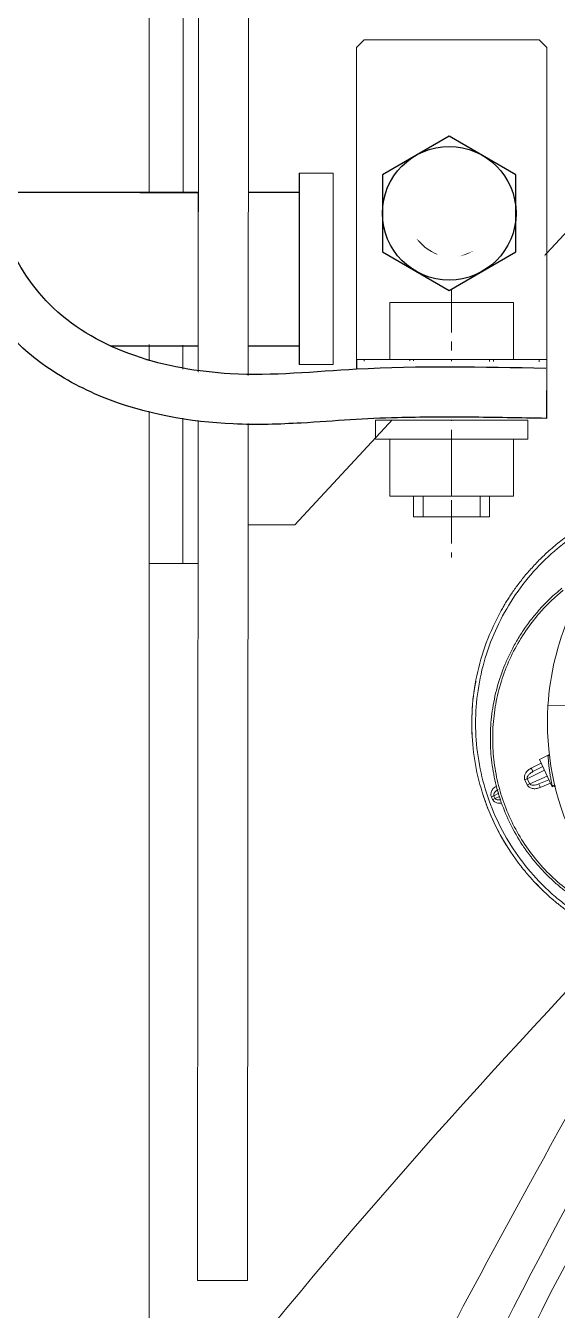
# Model space of a CAD drawing. Header units: millimetres. Extents: x 2263 to 10678, y 3616 to 3937.
# Drawn here: x 7422.85 to 7428.77, y 3873.32 to 3887.64 of the extents above; entities that cross this region are included whole.
import ezdxf

# ---------------------------------------------------------------- set-up
doc = ezdxf.new("R2010")
doc.units = ezdxf.units.MM
doc.set_wipeout_variables(frame=1)
doc.linetypes.add('CENTER2', pattern=[28.575, 19.05, -3.175, 3.175, -3.175])
doc.linetypes.add('gost5', pattern=[7, 5, -2, 0])
doc.layers.add('Невидимая', color=6, linetype='gost5')
doc.layers.add('тонкая', color=4, linetype='Continuous')
doc.layers.add('обводка', color=5, linetype='Continuous', lineweight=50)
doc.layers.add('Оси', color=3, linetype='CENTER2', lineweight=25)

# ---------------------------------------------------------------- blocks, each defined once
blk = doc.blocks.new('A$C0333526B')
at = {"layer": 'обводка', "color": 0, "lineweight": 15, "ltscale": 0.5}
for p, q in [((24.81, -76.1), (24.81, 74.16)), ((24.81, 74.16), (33.52, 74.16)), ((29.16, 74.16), (29.23, -76.1)), ((33.66, 74.16), (33.66, -76.1)), ((14.25, 69.13), (-25.63, 26.06)), ((24.81, 69.13), (14.25, 69.13)), ((-64.33, 48.62), (-88.86, -0.88)), ((-64.33, 48.62), (-50.94, 40.85)), ((-50.94, 40.85), (-73.37, -6.98)), ((-33.93, 26.06), (-41.25, 12.35)), ((-25.63, 26.06), (-33.93, 26.06)), ((-25.63, 26.06), (-25.63, -27.7)), ((-41.25, 12.35), (-41.25, -9.79)), ((-25.63, -27.7), (14.52, -71.03)), ((14.52, -71.03), (24.81, -71.03)), ((33.66, -76.1), (24.81, -76.1))]:
    blk.add_line(p, q, dxfattribs=at)
for points in [[(9.46, 48.58), (13.97, 48.58), (13.97, 23.43), (9.46, 23.43)], [(9.46, -24.81), (13.97, -24.81), (13.97, -49.96), (9.46, -49.96)]]:
    blk.add_lwpolyline(points, close=True, dxfattribs=at)
blk.add_circle((-5.75, -30.07), 4.32, dxfattribs=at)
for centre, radius, start, end in [((-57.66, -10.07), 32.53, 163.5869, 349.9411), ((-57.42, -9.6), 16.17, 170.6633, 359.9816)]:
    blk.add_arc(centre, radius, start, end, dxfattribs=at)
blk = doc.blocks.new('A$C1167016C')
at = {"color": 7, "linetype": 'Continuous', "lineweight": 15}
for p, q in [((-9.197, -5.99), (-10.216, -6.012)), ((-10.198, -6.646), (-10.327, -6.712)), ((-10.411, -6.868), (-10.284, -6.803)), ((-10.327, -6.712), (-10.163, -7.064)), ((-10.486, -7.04), (-10.517, -6.975)), ((-10.454, -7.026), (-10.485, -6.961)), ((-10.411, -6.868), (-10.428, -6.879)), ((-10.205, -6.973), (-10.336, -7.029)), ((-10.904, -7.217), (-10.92, -7.183)), ((-10.454, -7.026), (-10.486, -7.04)), ((-10.355, -7.035), (-10.336, -7.029)), ((-10.163, -7.064), (-10.126, -7.049)), ((-10.936, -7.231), (-10.952, -7.197)), ((-10.904, -7.217), (-10.936, -7.231)), ((-10.31, -8.389), (-10.371, -8.323))]:
    blk.add_line(p, q, dxfattribs=at)
at = {"color": 8, "linetype": 'Continuous', "lineweight": 15}
for p, q in [((-10.485, -6.961), (-10.263, -6.848)), ((-10.433, -6.823), (-10.306, -6.758)), ((-10.226, -6.929), (-10.454, -7.026)), ((-10.184, -7.019), (-10.316, -7.075)), ((-10.92, -7.183), (-10.857, -7.15)), ((-10.845, -7.192), (-10.904, -7.217))]:
    blk.add_line(p, q, dxfattribs=at)
at = {"color": 7, "linetype": 'Continuous', "lineweight": 15}
for centre, radius, start, end in [((-6.701, -6.23), 3.522, 176.4491, 292.8548), ((-11.712, -7.489), 1.442, 25.5009, 27.4995)]:
    blk.add_arc(centre, radius, start, end, dxfattribs=at)
for points, knots in [([(-9.178, -9.094), (-9.196, -9.087), (-9.23, -9.075), (-9.281, -9.056), (-9.332, -9.036), (-9.382, -9.014), (-9.432, -8.993), (-9.481, -8.97), (-9.529, -8.946), (-9.577, -8.922), (-9.624, -8.897), (-9.671, -8.872), (-9.716, -8.845), (-9.762, -8.818), (-9.806, -8.791), (-9.85, -8.762), (-9.893, -8.733), (-9.936, -8.704), (-9.977, -8.673), (-10.018, -8.643), (-10.059, -8.611), (-10.099, -8.579), (-10.138, -8.547), (-10.176, -8.514), (-10.213, -8.481), (-10.25, -8.447), (-10.286, -8.413), (-10.322, -8.378), (-10.356, -8.343), (-10.39, -8.307), (-10.423, -8.271), (-10.456, -8.235), (-10.487, -8.198), (-10.518, -8.161), (-10.549, -8.124), (-10.578, -8.087), (-10.685, -7.945), (-10.85, -7.687), (-11.029, -7.293), (-11.149, -6.882), (-11.209, -6.464), (-11.21, -6.041), (-11.152, -5.613), (-11.027, -5.182), (-10.89, -4.886), (-10.792, -4.714), (-10.758, -4.657), (-10.721, -4.599), (-10.681, -4.539), (-10.639, -4.478), (-10.593, -4.417), (-10.545, -4.355), (-10.493, -4.291), (-10.438, -4.228), (-10.379, -4.164), (-10.317, -4.1), (-10.25, -4.037), (-10.181, -3.973), (-10.107, -3.91), (-10.029, -3.849), (-9.947, -3.788), (-9.861, -3.728), (-9.771, -3.671), (-9.677, -3.615), (-9.611, -3.58), (-9.578, -3.562)], [0, 0, 0, 0, 0.007838, 0.015645, 0.02342, 0.031164, 0.038876, 0.046557, 0.054206, 0.061824, 0.069411, 0.076965, 0.084489, 0.091981, 0.099441, 0.10687, 0.114267, 0.121633, 0.128968, 0.136271, 0.143542, 0.150783, 0.157991, 0.165168, 0.172314, 0.179428, 0.186511, 0.193562, 0.200581, 0.20757, 0.214526, 0.221451, 0.228345, 0.235207, 0.242038, 0.248838, 0.255605, 0.317687, 0.379109, 0.439872, 0.499974, 0.55873, 0.619921, 0.683547, 0.749608, 0.758687, 0.768129, 0.777932, 0.788098, 0.798626, 0.809516, 0.820768, 0.832382, 0.844359, 0.856697, 0.869398, 0.882461, 0.895886, 0.909673, 0.923822, 0.938333, 0.953207, 0.968442, 0.98404, 1, 1, 1, 1]), ([(-9.556, -3.607), (-9.587, -3.624), (-9.649, -3.659), (-9.741, -3.713), (-9.832, -3.769), (-10.009, -3.892), (-10.26, -4.1), (-10.549, -4.425), (-10.789, -4.788), (-10.972, -5.181), (-11.097, -5.595), (-11.16, -6.024), (-11.16, -6.457), (-11.097, -6.886), (-10.973, -7.301), (-10.79, -7.693), (-10.552, -8.055), (-10.313, -8.324), (-10.101, -8.516), (-9.932, -8.647), (-9.754, -8.767), (-9.587, -8.863), (-9.457, -8.927), (-9.357, -8.971), (-9.266, -9.008), (-9.197, -9.033), (-9.162, -9.046)], [0, 0, 0, 0, 0.015422, 0.030864, 0.046358, 0.061953, 0.124425, 0.187345, 0.250249, 0.312619, 0.374948, 0.437451, 0.49994, 0.562445, 0.624949, 0.687447, 0.749914, 0.812328, 0.84317, 0.873951, 0.905179, 0.936269, 0.957449, 0.968053, 0.984005, 1, 1, 1, 1]), ([(-9.631, -8.656), (-9.647, -8.647), (-9.677, -8.631), (-9.722, -8.605), (-9.766, -8.579), (-9.809, -8.552), (-9.852, -8.524), (-9.893, -8.495), (-9.934, -8.466), (-9.974, -8.436), (-10.013, -8.406), (-10.052, -8.375), (-10.089, -8.343), (-10.126, -8.311), (-10.162, -8.278), (-10.197, -8.245), (-10.231, -8.212), (-10.264, -8.178), (-10.296, -8.143), (-10.328, -8.109), (-10.359, -8.074), (-10.389, -8.038), (-10.418, -8.002), (-10.446, -7.966), (-10.473, -7.93), (-10.5, -7.893), (-10.526, -7.857), (-10.6, -7.746), (-10.709, -7.555), (-10.829, -7.272), (-10.913, -6.978), (-10.96, -6.68), (-10.971, -6.379), (-10.946, -6.075), (-10.883, -5.768), (-10.806, -5.544), (-10.743, -5.399), (-10.71, -5.329), (-10.674, -5.258), (-10.635, -5.186), (-10.592, -5.114), (-10.546, -5.042), (-10.496, -4.969), (-10.442, -4.897), (-10.384, -4.825), (-10.323, -4.754), (-10.257, -4.683), (-10.187, -4.614), (-10.113, -4.546), (-10.061, -4.503), (-10.035, -4.481)], [0, 0, 0, 0, 0.0104825, 0.0209056, 0.0312695, 0.041574, 0.0518193, 0.0620053, 0.072132, 0.0821994, 0.0922075, 0.1021563, 0.1120459, 0.1218761, 0.1316471, 0.1413587, 0.1510111, 0.1606042, 0.1701379, 0.1796124, 0.1890276, 0.1983835, 0.2076802, 0.2169175, 0.2260955, 0.2352143, 0.2442737, 0.2532739, 0.3155337, 0.3774022, 0.4388795, 0.4999656, 0.5595803, 0.620904, 0.6839365, 0.7486779, 0.7639118, 0.7795639, 0.795634, 0.8121223, 0.8290287, 0.8463531, 0.8640957, 0.8822563, 0.9008351, 0.9198319, 0.9392468, 0.9590798, 0.9793309, 1, 1, 1, 1]), ([(-10.016, -4.505), (-10.038, -4.524), (-10.077, -4.557), (-10.134, -4.608), (-10.187, -4.657), (-10.247, -4.716), (-10.309, -4.784), (-10.375, -4.861), (-10.48, -4.996), (-10.613, -5.196), (-10.749, -5.473), (-10.85, -5.763), (-10.914, -6.063), (-10.941, -6.368), (-10.93, -6.674), (-10.882, -6.977), (-10.797, -7.272), (-10.677, -7.554), (-10.522, -7.819), (-10.337, -8.063), (-10.122, -8.282), (-9.923, -8.442), (-9.773, -8.54), (-9.685, -8.592), (-9.64, -8.617), (-9.617, -8.629)], [0, 0, 0, 0, 0.018021, 0.030905, 0.047235, 0.061896, 0.08258, 0.103388, 0.124356, 0.187185, 0.250216, 0.312613, 0.375073, 0.437513, 0.499977, 0.562479, 0.62495, 0.687461, 0.74999, 0.812276, 0.874643, 0.937325, 0.968602, 0.98428, 1, 1, 1, 1]), ([(-10.216, -6.012), (-10.203, -5.806), (-10.172, -5.605), (-10.078, -5.212), (-10.015, -5.021), (-9.934, -4.834)], [0, 0, 0, 0, 0.5, 0.5, 1, 1, 1, 1]), ([(-11.199, -6.035), (-11.199, -6.027), (-11.196, -5.945), (-11.183, -5.83), (-11.16, -5.725), (-11.152, -5.693)], [0, 0, 0, 0, 0.070034, 0.714143, 1, 1, 1, 1]), ([(-11.199, -6.445), (-11.203, -6.377), (-11.211, -6.253), (-11.204, -6.129), (-11.201, -6.074)], [0, 0, 0, 0, 0.554428, 1, 1, 1, 1]), ([(-10.199, -6.639), (-10.198, -6.644), (-10.199, -6.65), (-10.205, -6.661), (-10.21, -6.665), (-10.216, -6.667)], [0, 0, 0, 0, 0.5, 0.5, 1, 1, 1, 1]), ([(-10.216, -6.667), (-10.214, -6.682), (-10.212, -6.709), (-10.208, -6.752), (-10.207, -6.761), (-10.205, -6.78), (-10.204, -6.79), (-10.202, -6.81), (-10.2, -6.821), (-10.198, -6.84), (-10.196, -6.85), (-10.192, -6.881), (-10.189, -6.901), (-10.184, -6.932), (-10.182, -6.942), (-10.179, -6.961), (-10.177, -6.97), (-10.173, -6.995), (-10.17, -7.01), (-10.165, -7.035), (-10.162, -7.045), (-10.161, -7.051)], [0, 0, 0, 0, 0.25, 0.25, 0.3125, 0.3125, 0.375, 0.375, 0.4375, 0.4375, 0.5, 0.5, 0.625, 0.625, 0.6875, 0.6875, 0.75, 0.75, 0.875, 0.875, 1, 1, 1, 1]), ([(-10.517, -6.975), (-10.518, -6.972), (-10.521, -6.965), (-10.524, -6.95), (-10.523, -6.925), (-10.509, -6.887), (-10.482, -6.856), (-10.457, -6.837), (-10.444, -6.829), (-10.437, -6.825), (-10.433, -6.823)], [0, 0, 0, 0, 0.059168, 0.1188041, 0.2434137, 0.4455944, 0.7537401, 0.8763558, 0.9334425, 1, 1, 1, 1]), ([(-10.517, -6.975), (-10.511, -6.973), (-10.505, -6.97), (-10.494, -6.965), (-10.489, -6.962), (-10.485, -6.961)], [0, 0, 0, 0, 0.5, 0.5, 1, 1, 1, 1]), ([(-11.023, -7.28), (-11.033, -7.252), (-11.052, -7.203), (-11.064, -7.153), (-11.07, -7.132)], [0, 0, 0, 0, 0.5881637, 1, 1, 1, 1]), ([(-10.952, -7.197), (-10.946, -7.195), (-10.94, -7.192), (-10.929, -7.187), (-10.924, -7.184), (-10.92, -7.183)], [0, 0, 0, 0, 0.5, 0.5, 1, 1, 1, 1]), ([(-10.316, -7.075), (-10.324, -7.078), (-10.337, -7.083), (-10.355, -7.087), (-10.372, -7.09), (-10.394, -7.091), (-10.419, -7.088), (-10.441, -7.082), (-10.458, -7.073), (-10.471, -7.062), (-10.48, -7.052), (-10.484, -7.044), (-10.486, -7.04)], [0, 0, 0, 0, 0.143325, 0.215125, 0.28572, 0.423486, 0.554499, 0.675348, 0.788201, 0.860302, 0.930187, 1, 1, 1, 1]), ([(-10.336, -7.029), (-10.336, -7.029), (-10.334, -7.033), (-10.326, -7.051), (-10.321, -7.063), (-10.316, -7.075)], [0, 0, 0, 0, 0.5, 0.5, 1, 1, 1, 1]), ([(-10.161, -7.051), (-10.157, -7.05), (-10.153, -7.049), (-10.145, -7.049), (-10.14, -7.05), (-10.132, -7.054), (-10.128, -7.057), (-10.123, -7.063), (-10.121, -7.067), (-10.121, -7.071)], [0, 0, 0, 0, 0.25, 0.25, 0.5, 0.5, 0.75, 0.75, 1, 1, 1, 1]), ([(-10.123, -7.055), (-10.123, -7.058), (-10.124, -7.062), (-10.123, -7.064), (-10.123, -7.065)], [0, 0, 0, 0, 0.5189845, 1, 1, 1, 1]), ([(-10.845, -7.675), (-10.849, -7.667), (-10.875, -7.621), (-10.917, -7.535), (-10.969, -7.419), (-11.002, -7.338), (-11.017, -7.295), (-11.019, -7.291)], [0, 0, 0, 0, 0.060349, 0.376618, 0.67931, 0.968427, 1, 1, 1, 1]), ([(-10.754, -7.829), (-10.766, -7.811), (-10.796, -7.766), (-10.821, -7.718), (-10.837, -7.689)], [0, 0, 0, 0, 0.399996, 1, 1, 1, 1]), ([(-10.31, -8.389), (-10.308, -8.391), (-10.304, -8.394), (-10.3, -8.395), (-10.299, -8.396)], [0, 0, 0, 0, 0.655008, 1, 1, 1, 1]), ([(-10.296, -8.398), (-10.297, -8.398), (-10.3, -8.397), (-10.303, -8.395), (-10.305, -8.394), (-10.306, -8.393)], [0, 0, 0, 0, 0.230515, 0.602324, 1, 1, 1, 1]), ([(-10.256, -8.441), (-10.263, -8.435), (-10.277, -8.422), (-10.294, -8.405), (-10.304, -8.395), (-10.306, -8.393), (-10.306, -8.393)], [0, 0, 0, 0, 0.3177666, 0.6428632, 0.9703082, 1, 1, 1, 1]), ([(-10.256, -8.441), (-10.256, -8.441), (-10.256, -8.441), (-10.256, -8.441), (-10.256, -8.441)], [0, 0, 0, 0, 0.607977, 1, 1, 1, 1])]:
    blk.add_open_spline(points, degree=3, knots=knots, dxfattribs=at)
at = {"color": 8, "linetype": 'Continuous', "lineweight": 15}
for points, knots in [([(-10.216, -6.667), (-10.215, -6.666), (-10.215, -6.663), (-10.21, -6.657), (-10.202, -6.651), (-10.193, -6.645), (-10.19, -6.644)], [0, 0, 0, 0, 0.200872, 0.405904, 0.801367, 1, 1, 1, 1]), ([(-10.428, -6.879), (-10.434, -6.882), (-10.45, -6.892), (-10.471, -6.912), (-10.485, -6.934), (-10.487, -6.949), (-10.486, -6.956), (-10.485, -6.959), (-10.485, -6.961)], [0, 0, 0, 0, 0.191919, 0.538649, 0.803624, 0.909124, 0.955769, 1, 1, 1, 1]), ([(-10.952, -7.197), (-10.954, -7.191), (-10.959, -7.179), (-10.959, -7.158), (-10.955, -7.136), (-10.942, -7.107), (-10.919, -7.077), (-10.894, -7.062), (-10.884, -7.055)], [0, 0, 0, 0, 0.1146119, 0.2338632, 0.3598311, 0.4942785, 0.7908463, 1, 1, 1, 1]), ([(-10.864, -7.101), (-10.87, -7.104), (-10.886, -7.114), (-10.906, -7.134), (-10.92, -7.156), (-10.923, -7.172), (-10.921, -7.179), (-10.92, -7.183)], [0, 0, 0, 0, 0.194882, 0.539051, 0.806033, 0.908805, 1, 1, 1, 1]), ([(-10.454, -7.026), (-10.452, -7.028), (-10.448, -7.034), (-10.434, -7.043), (-10.408, -7.046), (-10.38, -7.043), (-10.362, -7.037), (-10.355, -7.035)], [0, 0, 0, 0, 0.090599, 0.194091, 0.461055, 0.804865, 1, 1, 1, 1]), ([(-10.124, -7.047), (-10.126, -7.048), (-10.13, -7.05), (-10.137, -7.052), (-10.143, -7.054), (-10.15, -7.055), (-10.156, -7.056), (-10.16, -7.055), (-10.161, -7.053), (-10.161, -7.051)], [0, 0, 0, 0, 0.11956, 0.235358, 0.349346, 0.518275, 0.681582, 0.839185, 1, 1, 1, 1]), ([(-10.819, -7.28), (-10.836, -7.281), (-10.861, -7.282), (-10.891, -7.273), (-10.91, -7.263), (-10.926, -7.249), (-10.933, -7.237), (-10.936, -7.231)], [0, 0, 0, 0, 0.373753, 0.543758, 0.702515, 0.853079, 1, 1, 1, 1]), ([(-10.904, -7.217), (-10.903, -7.219), (-10.899, -7.225), (-10.884, -7.234), (-10.864, -7.237), (-10.848, -7.235), (-10.841, -7.234)], [0, 0, 0, 0, 0.139346, 0.298521, 0.709132, 1, 1, 1, 1])]:
    blk.add_open_spline(points, degree=3, knots=knots, dxfattribs=at)
blk = doc.blocks.new('A$C4F474A20')
at = {"color": 0, "lineweight": 15}
for p, q in [((-12.5, -23), (12.5, -23)), ((12.5, -23), (-12.5, -23))]:
    blk.add_line(p, q, dxfattribs=at)
at = {"layer": 'Невидимая', "color": 0, "lineweight": 15, "ltscale": 0.5}
for p, q in [((-5.5, -19), (-5.5, -23)), ((-5, -19), (-5, -23)), ((5, -23), (5, -19)), ((5.5, -19), (5.5, -23))]:
    blk.add_line(p, q, dxfattribs=at)
at = {"layer": 'обводка', "color": 0, "lineweight": 15}
for p, q in [((-12.5, 22), (-11.5, 23)), ((-12.5, 22), (-12.5, -22)), ((11.5, 23), (-11.5, 23)), ((12.5, 22), (11.5, 23)), ((12.5, -22), (12.5, 22)), ((-8.12, -19), (-8.12, -11.5)), ((-8.12, -11.5), (8.12, -11.5)), ((8.12, -19), (8.12, -11.5)), ((-12.5, -19), (12.5, -19)), ((-12.5, -23), (-12.5, -19)), ((-11.5, -23), (-11.5, -19)), ((12.5, -19), (0, -19)), ((11.5, -23), (11.5, -19)), ((12.5, -23), (12.5, -19)), ((-12.5, -23), (12.5, -23)), ((-11.5, -23), (11.5, -23)), ((-5, -23), (-5, -27)), ((5, -27), (5, -23)), ((-10, -27), (10, -27)), ((-10, -27), (-10, -29.5)), ((10, -27), (0, -27)), ((10, -29.5), (10, -27)), ((-10, -29.5), (10, -29.5)), ((-8.12, -37), (-8.12, -29.5)), ((0, -29.5), (0, -37)), ((8.12, -37), (8.12, -29.5)), ((-8.12, -37), (8.12, -37)), ((-5, -37), (-5, -39.7)), ((5, -39.7), (5, -37)), ((-5, -39.7), (5, -39.7))]:
    blk.add_line(p, q, dxfattribs=at)
blk.add_circle((0, 0), 5.5, dxfattribs=at)
at = {"layer": 'Оси', "color": 0, "lineweight": 15, "ltscale": 0.3}
blk.add_line((0, -9.75), (0, -45.05), dxfattribs=at)
at = {"layer": 'тонкая', "color": 0, "lineweight": 15}
for p, q in [((-3.75, -23), (-3.75, -27)), ((3.75, -27), (3.75, -23)), ((-3.75, -37), (-3.75, -39.7)), ((3.75, -39.7), (3.75, -37))]:
    blk.add_line(p, q, dxfattribs=at)

msp = doc.modelspace()

# ---------------------------------------------------------------- linework, layer by layer
at = {"color": 0}
msp.add_line((7425.895, 3885.998), (7425.895, 3883.864), dxfattribs=at)
at = {"color": 0, "linetype": 'Continuous', "lineweight": 20}
msp.add_line((7424.224, 3883.861), (7424.224, 3871.995), dxfattribs=at)
at = {"color": 0}
msp.add_lwpolyline([(7426.823, 3885.122), (7427.568, 3884.692), (7428.312, 3885.122), (7428.312, 3885.982), (7427.568, 3886.412), (7426.823, 3885.982)], close=True, dxfattribs=at)
msp.add_circle((7427.568, 3885.552), 0.745, dxfattribs=at)

# ---------------------------------------------------------------- block references
at = {"color": 0, "xscale": -0.08482979194520017, "yscale": 0.08482979194520017, "zscale": 0.08482979194520017}
msp.add_blockref('A$C0333526B', (7427.079, 3888.103), dxfattribs=at)
at = {"color": 0, "lineweight": 20, "xscale": 0.8565906312307022, "yscale": 0.8565906312307022, "zscale": 0.8565906312307022}
msp.add_blockref('A$C1167016C', (7437.42, 3885.208), dxfattribs=at)

# ---------------------------------------------------------------- next in the draw order: wipeouts: each hides what was drawn before it
at = {"color": 7, "true_color": 0xffffff}
for points in [[(7424.116, 3885.78), (7425.095, 3885.78), (7425.03, 3884.076), (7424.1, 3884.092)], [(7426.636, 3883.592), (7428.549, 3883.592), (7428.646, 3883.685), (7428.632, 3885.192)]]:
    msp.add_wipeout(points, dxfattribs=at)

# ---------------------------------------------------------------- next in the draw order: linework, layer by layer
at = {"color": 0, "linetype": 'Continuous'}
for p, q in [((7422.443, 3885.788), (7425.895, 3885.788)), ((7423.788, 3884.074), (7425.895, 3884.074))]:
    msp.add_line(p, q, dxfattribs=at)
at = {"color": 0}
msp.add_line((7428.655, 3883.264), (7428.655, 3883.668), dxfattribs=at)

# ---------------------------------------------------------------- next in the draw order: wipeouts: each hides what was drawn before it
at = {"color": 7, "true_color": 0xffffff}
msp.add_wipeout([(7427.172, 3885.96), (7426.982, 3885.504), (7427.18, 3885.047), (7427.682, 3884.91), (7428.077, 3885.139), (7428.207, 3885.542), (7428.1, 3885.846), (7427.758, 3886.066), (7427.415, 3886.112)], dxfattribs=at)

# ---------------------------------------------------------------- next in the draw order: block references
at = {"color": 0, "xscale": 0.08482979194520017, "yscale": 0.08482979194520017, "zscale": 0.08482979194520017}
msp.add_blockref('A$C4F474A20', (7427.595, 3885.534), dxfattribs=at)

# ---------------------------------------------------------------- next in the draw order: wipeouts: each hides what was drawn before it
at = {"color": 7, "lineweight": 20, "true_color": 0xffffff}
msp.add_wipeout([(7424.78, 3896.933), (7425.338, 3896.931), (7425.321, 3873.65), (7424.762, 3873.65)], dxfattribs=at)

# ---------------------------------------------------------------- next in the draw order: linework, layer by layer
at = {"color": 0, "lineweight": 20}
for p, q in [((7425.338, 3896.931), (7425.321, 3873.65)), ((7424.777, 3893.805), (7424.762, 3873.65)), ((7424.762, 3873.65), (7425.321, 3873.65))]:
    msp.add_line(p, q, dxfattribs=at)
at = {"lineweight": 20}
for points, knots in [([(7432.492, 3880.521), (7429.997, 3876.537), (7424.694, 3868.07), (7424.445, 3854.445), (7424.601, 3843.174), (7424.499, 3834.321), (7425.518, 3826.461), (7425.183, 3819.749), (7425.435, 3815.746), (7425.577, 3814.184)], [0, 0, 0, 0, 13.862183, 29.467127, 39.579842, 47.91244, 55.953595, 63.292258, 67.999706, 67.999706, 67.999706, 67.999706]), ([(7431.048, 3879.399), (7430.183, 3877.844), (7427.888, 3873.715), (7423.543, 3865.556), (7424.265, 3853.983), (7422.579, 3843.761), (7423.938, 3833.596), (7424.868, 3824.439), (7425, 3817.204), (7425.214, 3814.184)], [0, 0, 0, 0, 5.354722, 14.217747, 27.11007, 39.148406, 45.15614, 57.721487, 66.805622, 66.805622, 66.805622, 66.805622]), ([(7432.576, 3879.192), (7431.112, 3877.303), (7427.871, 3873.121), (7426.177, 3865.8), (7424.999, 3859.116), (7425.081, 3853.712), (7424.811, 3848.341), (7425.205, 3842.91), (7425.108, 3837.561), (7425.397, 3833.099), (7425.891, 3828.233), (7425.924, 3822.226), (7426.197, 3817.201), (7426.361, 3814.452), (7426.377, 3814.184)], [0, 0, 0, 0, 7.096635, 15.707806, 22.078431, 27.47361, 31.863264, 38.206585, 43.779084, 47.903245, 51.610437, 58.446793, 65.903735, 66.708469, 66.708469, 66.708469, 66.708469])]:
    msp.add_open_spline(points, degree=3, knots=knots, dxfattribs=at)
msp.add_spline([(7430.913, 3879.034), (7421.84, 3867.517), (7418.425, 3848.287), (7422.817, 3811.74), (7421.107, 3781.361), (7422.245, 3769.084), (7435.799, 3759.921), (7437.575, 3759.667)], degree=3, dxfattribs=at)

# ---------------------------------------------------------------- next in the draw order: wipeouts: each hides what was drawn before it
at = {"color": 7, "true_color": 0xffffff}
msp.add_wipeout([(7427.088, 3885.908), (7427.099, 3885.347), (7427.543, 3885.014), (7428.01, 3885.203), (7428.077, 3885.52), (7428.038, 3885.842), (7427.805, 3886.003), (7427.538, 3886.036)], dxfattribs=at)

# ---------------------------------------------------------------- next in the draw order: wipeouts: each hides what was drawn before it
msp.add_wipeout([(7424.193, 3883.915), (7424.149, 3883.36), (7424.445, 3883.297), (7424.645, 3883.261), (7424.83, 3883.236), (7425.363, 3883.209), (7426.761, 3883.25), (7428.639, 3883.249), (7428.652, 3883.672), (7428.628, 3883.893), (7427.391, 3883.903), (7426.796, 3883.909), (7426.565, 3883.9), (7426.465, 3883.871), (7425.355, 3883.741), (7425.27, 3883.741), (7424.957, 3883.751), (7424.7, 3883.79), (7424.539, 3883.823)], dxfattribs=at)

# ---------------------------------------------------------------- next in the draw order: linework, layer by layer
at = {"color": 0}
msp.add_line((7426.535, 3883.923), (7426.535, 3883.812), dxfattribs=at)
at = {"color": 0, "lineweight": 20}
for points, knots in [([(7430.703, 3880.251), (7430.561, 3880.454), (7430.183, 3881.234), (7430.386, 3885.807), (7429.675, 3891.968), (7432.023, 3901.862), (7427.26, 3903.359), (7425.611, 3902.866), (7425.066, 3901.964), (7424.725, 3900.951), (7424.745, 3899.231)], [5.66269, 5.66269, 5.66269, 5.66269, 6.689468, 9.121444, 20.505011, 32.081003, 34.277614, 36.876236, 37.214023, 37.299332, 37.299332, 37.299332, 37.299332]), ([(7430.377, 3879.879), (7430.278, 3880.018), (7429.638, 3881.094), (7429.858, 3885.458), (7428.946, 3891.771), (7431.571, 3901.646), (7427.098, 3902.662), (7425.18, 3901.782), (7425.256, 3900.199), (7425.303, 3899.209)], [3.908488, 3.908488, 3.908488, 3.908488, 4.477998, 8.07721, 18.47268, 30.24203, 31.722584, 33.583138, 36.683, 36.683, 36.683, 36.683])]:
    msp.add_open_spline(points, degree=3, knots=knots, dxfattribs=at)
at = {"color": 0}
msp.add_open_spline([(7428.655, 3883.264), (7428.351, 3883.269), (7428.071, 3883.275), (7427.523, 3883.28), (7427.255, 3883.279), (7426.814, 3883.267), (7426.642, 3883.259), (7426.29, 3883.237), (7426.108, 3883.223), (7425.678, 3883.199), (7425.426, 3883.19), (7424.681, 3883.223), (7424.176, 3883.311), (7423.469, 3883.598), (7423.242, 3883.719), (7422.862, 3883.997), (7422.703, 3884.145), (7422.433, 3884.468), (7422.319, 3884.642), (7422.026, 3885.192), (7421.901, 3885.59), (7421.75, 3886.379), (7421.723, 3886.771), (7421.75, 3887.544), (7421.803, 3887.924), (7421.982, 3888.707), (7422.118, 3889.109), (7422.437, 3889.87), (7422.618, 3890.232), (7423.01, 3890.981), (7423.223, 3891.365), (7423.543, 3891.999), (7423.661, 3892.249), (7423.871, 3892.756), (7423.964, 3893.016), (7424.215, 3893.811), (7424.345, 3894.361), (7424.58, 3895.58), (7424.677, 3896.252), (7424.774, 3896.934)], degree=3, knots=[0, 0, 0, 0, 0.984072, 0.984072, 1.945874, 1.945874, 2.585427, 2.585427, 3.22498, 3.22498, 4.04129, 4.04129, 5.514203, 5.514203, 6.246416, 6.246416, 6.8381, 6.8381, 7.429783, 7.429783, 8.635292, 8.635292, 9.840801, 9.840801, 11.04631, 11.04631, 12.404241, 12.404241, 13.762172, 13.762172, 15.300762, 15.300762, 16.329956, 16.329956, 17.359151, 17.359151, 19.41754, 19.41754, 21.794448, 21.794448, 21.794448, 21.794448], dxfattribs=at)
msp.add_spline([(7428.645, 3883.821), (7426.535, 3883.812), (7425.128, 3883.762), (7423.157, 3884.494), (7422.353, 3886.206), (7422.61, 3888.793), (7424.228, 3892.161), (7425.338, 3896.931)], degree=3, dxfattribs=at)

doc.saveas('drawing.dxf')
